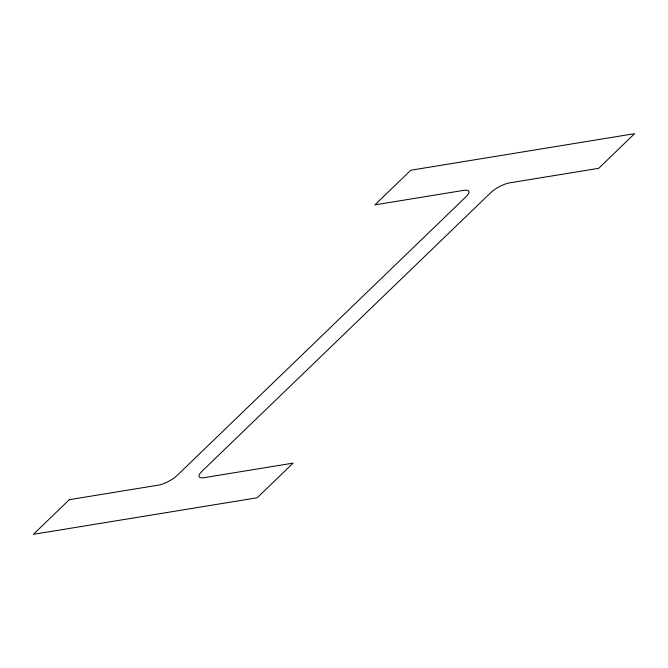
<?xml version="1.0" encoding="UTF-8"?>
<svg xmlns="http://www.w3.org/2000/svg" width="668" height="668" viewBox="0 0 668 668"><rect width="100%" height="100%" fill="white"/><g stroke="black" fill="none" stroke-linecap="round" stroke-linejoin="round"><path stroke-width="1" d="M69.313 499.681L33.4 534.325L257.197 497.777L293.11 463.124L204.024 477.678A15.038 4.676 -28.5 0 1 201.953 471.299L490.763 192.668A15.038 4.676 -28.5 0 1 509.6 182.873L598.687 168.319L634.6 133.675L410.803 170.223L374.89 204.876L463.976 190.322A15.038 4.676 -28.5 0 1 466.047 196.701L177.237 475.332A15.038 4.676 -28.5 0 1 158.399 485.127L69.313 499.681"/></g></svg>
